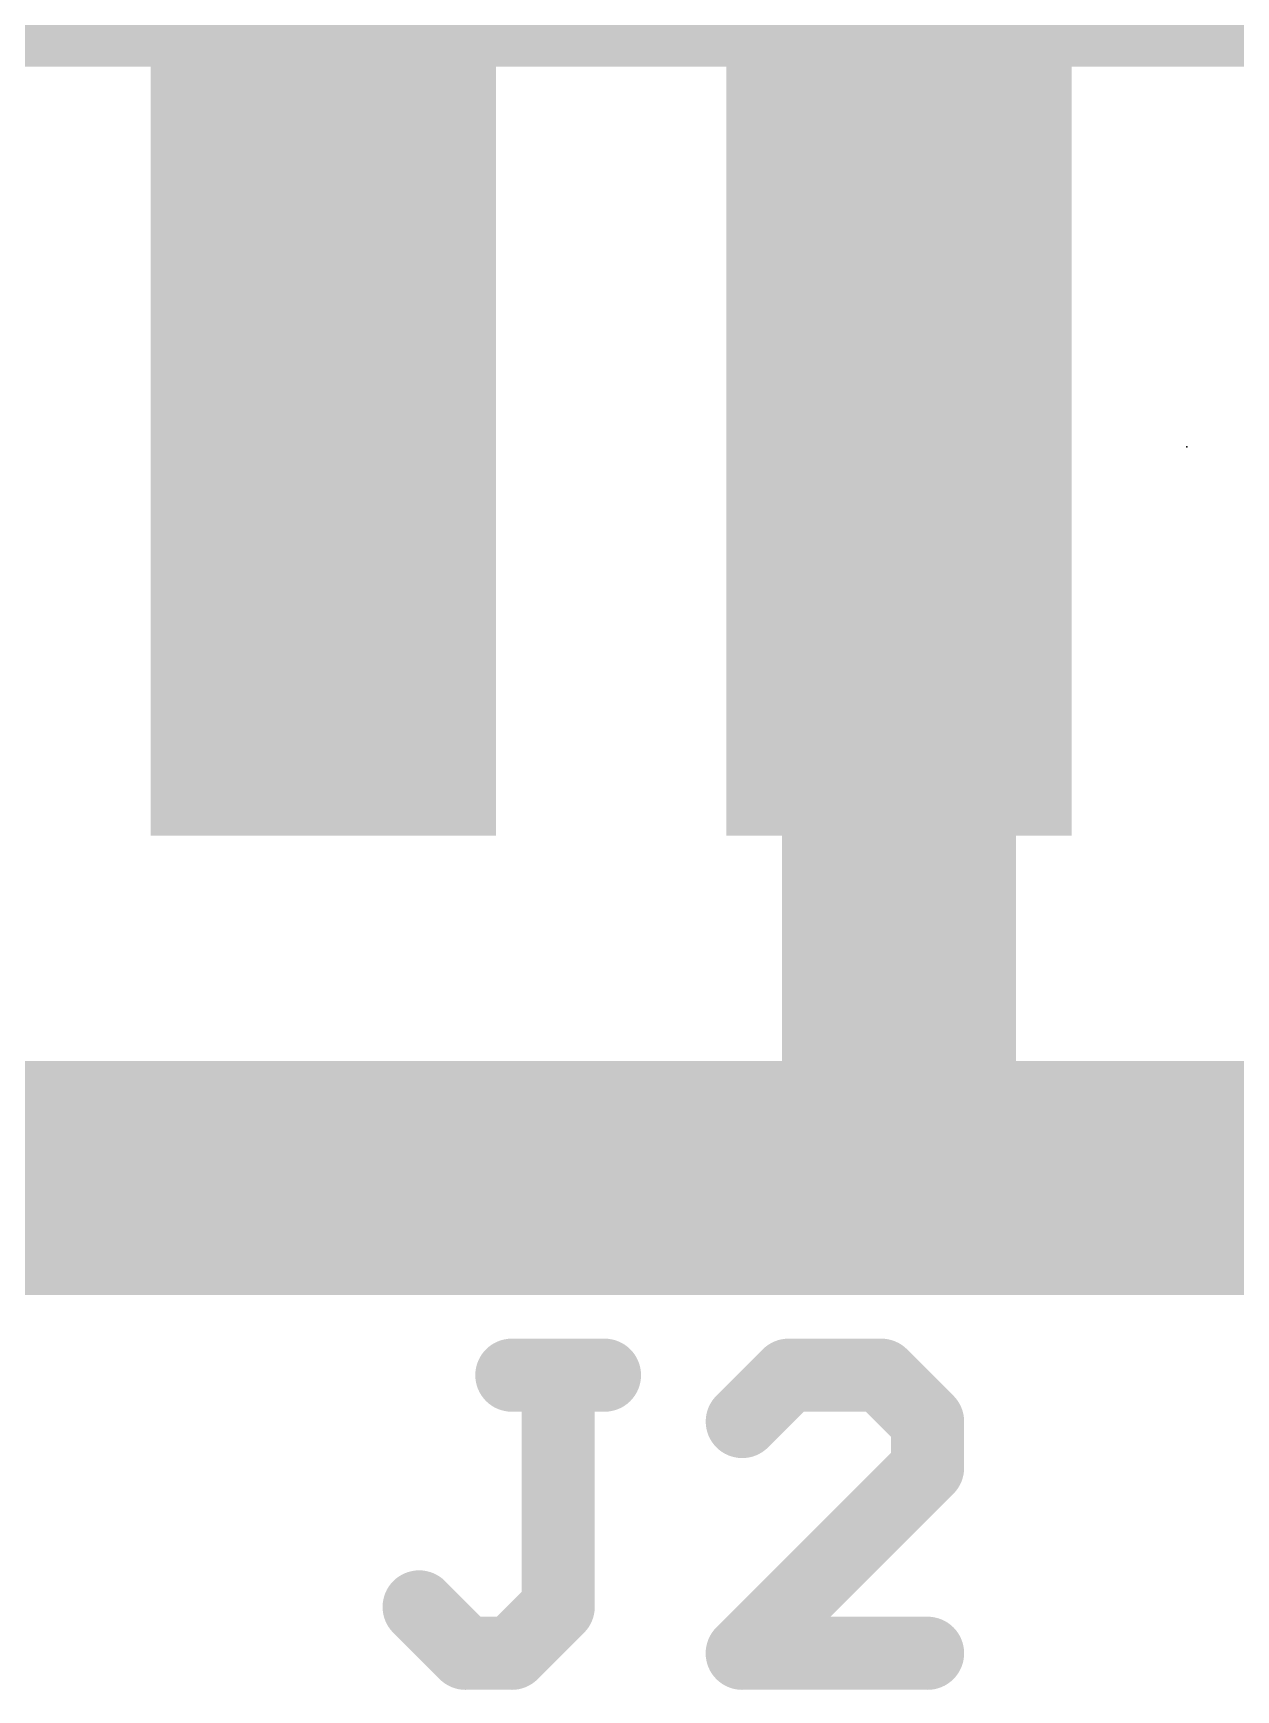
# Model space of a CAD drawing. Extents: x -11.4 to 25.5, y -10.2 to 36.9.
# Drawn here: x 10.696 to 12.785, y 2.921 to 5.799 of the extents above; entities that cross this region are included whole.
import ezdxf

# ---------------------------------------------------------------- set-up
doc = ezdxf.new("R2010")
doc.units = 0
for name, color, linetype in [('1', 12, 'CONTINUOUS'), ('16', 132, 'CONTINUOUS'), ('23', 53, 'CONTINUOUS'), ('25', 253, 'CONTINUOUS'), ('31', 253, 'CONTINUOUS')]:
    doc.layers.add(name, color=color, linetype=linetype)

# ---------------------------------------------------------------- blocks, each defined once
blk = doc.blocks.new('RECT')
blk.add_solid([(-0.5, -0.5), (0.5, -0.5), (-0.5, 0.5), (0.5, 0.5)])

msp = doc.modelspace()

# ---------------------------------------------------------------- linework, layer by layer
at = {"layer": '1', "const_width": 0.4064}
for points in [[(12.2, 5.08), (12.2, 3.81)], [(12.2, 3.81), (9.017, 3.81)], [(17.78, 3.81), (12.2, 3.81)]]:
    msp.add_lwpolyline(points, dxfattribs=at)
at = {"layer": '1', "const_width": 0.2032}
for points in [[(12.3016, 5.08, 1), (12.0984, 5.08)], [(12.2, 3.9116, 1), (12.2, 3.7084)], [(12.2, 3.7084, 1), (12.2, 3.9116)], [(12.0984, 3.81, 1), (12.3016, 3.81)]]:
    msp.add_lwpolyline(points, format="xyb", dxfattribs=at)
at = {"layer": '16', "const_width": 0.2032}
msp.add_lwpolyline([(8.128, 5.842), (14.351, 5.842)], dxfattribs=at)
at = {"layer": '23'}
msp.add_point((12.7, 5.08), dxfattribs=at)
at = {"layer": '25', "const_width": 0.0635}
for points in [[(11.5275, 3.4993, 1), (11.5275, 3.4358)], [(11.6398, 3.4675, 1), (11.5763, 3.4675)], [(11.6885, 3.4358, 1), (11.6885, 3.4993)], [(12.0083, 3.4993, 1), (12.0083, 3.4358)], [(12.0308, 3.4451, 1), (11.9859, 3.49)], [(12.1918, 3.49, 1), (12.1469, 3.4451)], [(12.1693, 3.4358, 1), (12.1693, 3.4993)], [(11.9054, 3.4095, 1), (11.9503, 3.3646)], [(12.2816, 3.387, 1), (12.2181, 3.387)], [(12.2274, 3.3646, 1), (12.2723, 3.4095)], [(12.2723, 3.2841, 1), (12.2274, 3.329)], [(12.2181, 3.3065, 1), (12.2816, 3.3065)], [(11.389, 3.0875, 1), (11.344, 3.0425)], [(11.6305, 3.0425, 1), (11.5856, 3.0875)], [(11.5763, 3.065, 1), (11.6398, 3.065)], [(11.447, 3.0163, 1), (11.447, 2.9527)], [(11.4245, 2.962, 1), (11.4695, 3.007)], [(11.5051, 3.007, 1), (11.55, 2.962)], [(11.5275, 2.9527, 1), (11.5275, 3.0163)], [(11.9278, 3.0163, 1), (11.9278, 2.9527)], [(11.9054, 3.007, 1), (11.9503, 2.962)], [(12.2498, 2.9527, 1), (12.2498, 3.0163)]]:
    msp.add_lwpolyline(points, format="xyb", dxfattribs=at)
at = {"layer": '25', "const_width": 0.127}
for points in [[(11.5275, 3.4675), (11.6885, 3.4675)], [(11.608, 3.065), (11.608, 3.4675)], [(12.0083, 3.4675), (11.9278, 3.387)], [(12.1693, 3.4675), (12.0083, 3.4675)], [(12.2498, 3.387), (12.1693, 3.4675)], [(12.2498, 3.3065), (12.2498, 3.387)], [(11.9278, 2.9845), (12.2498, 3.3065)], [(11.3665, 3.065), (11.447, 2.9845)], [(11.5275, 2.9845), (11.608, 3.065)], [(11.447, 2.9845), (11.5275, 2.9845)], [(12.2498, 2.9845), (11.9278, 2.9845)]]:
    msp.add_lwpolyline(points, dxfattribs=at)

# ---------------------------------------------------------------- block references
at = {"layer": '1', "xscale": 0.6, "yscale": 1.35}
for p in [(11.2, 5.08), (12.2, 5.08)]:
    msp.add_blockref('RECT', p, dxfattribs=at)
at = {"layer": '31', "xscale": 0.6, "yscale": 1.35}
for p in [(11.2, 5.08), (12.2, 5.08)]:
    msp.add_blockref('RECT', p, dxfattribs=at)

doc.saveas('drawing.dxf')
